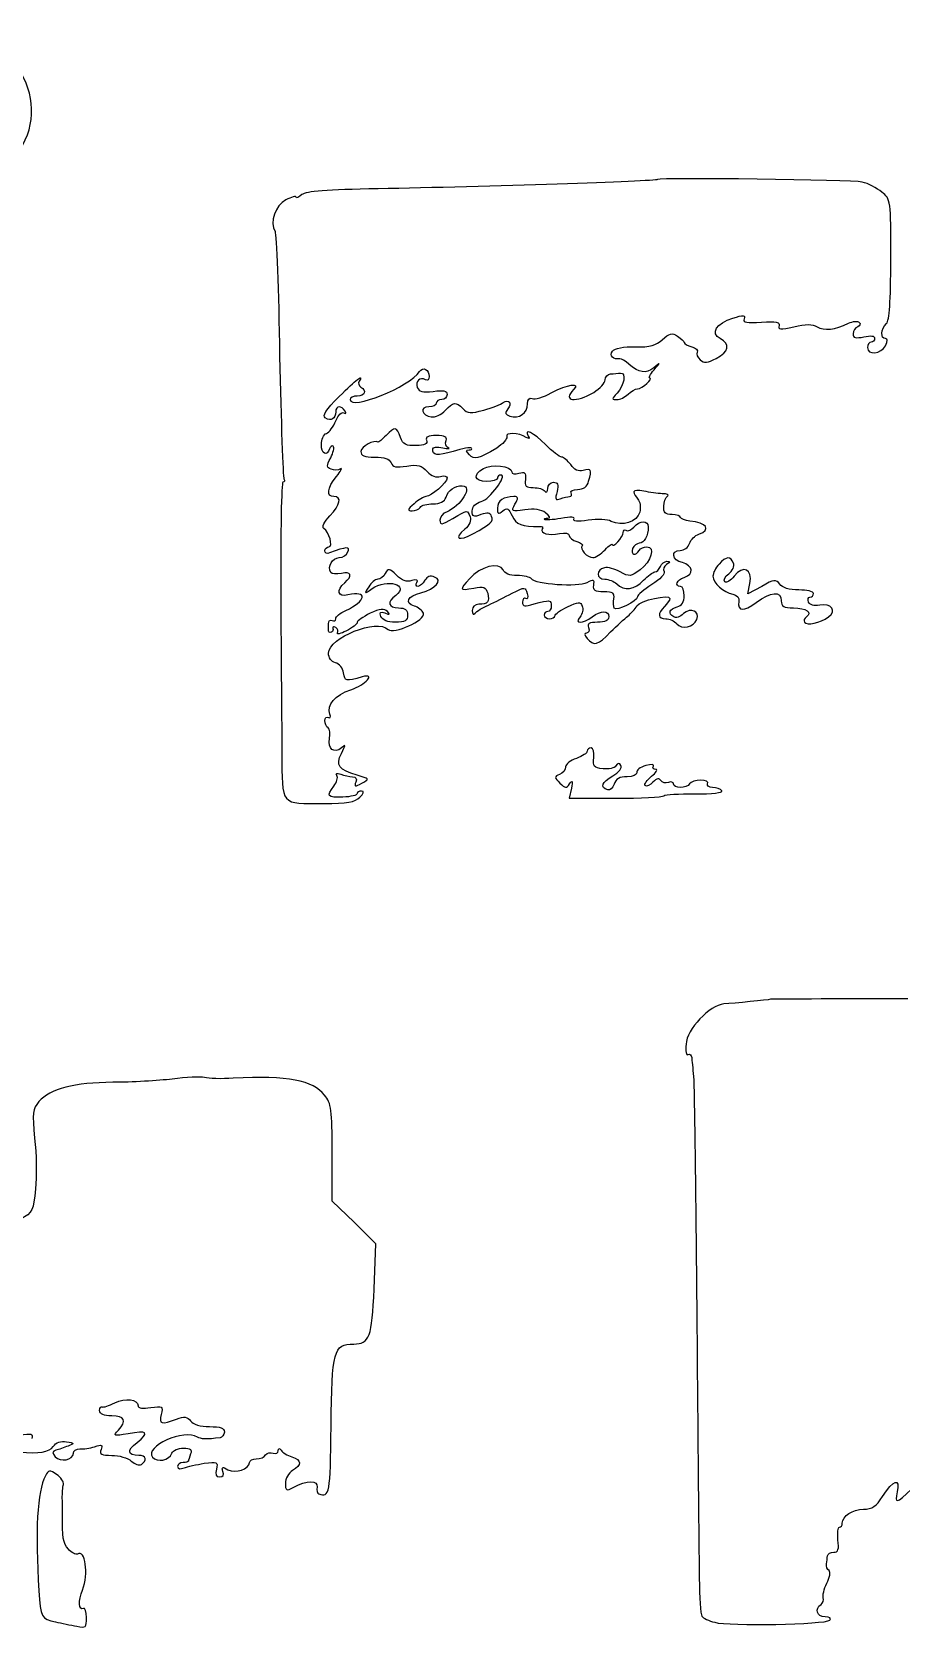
# Model space of a CAD drawing. Extents: x 0 to 69.4, y 0 to 30.3.
# Drawn here: x 7.69 to 11.89, y 7.27 to 14.99 of the extents above; entities that cross this region are included whole.
import ezdxf

# ---------------------------------------------------------------- set-up
doc = ezdxf.new("R2010")
doc.units = 0
doc.header["$MEASUREMENT"] = 0
doc.layers.get('0').update_dxf_attribs({"linetype": 'CONTINUOUS'})

msp = doc.modelspace()

# ---------------------------------------------------------------- linework, layer by layer
at = {"color": 0, "linetype": 'CONTINUOUS'}
for p, q in [((10.7111, 14.2744), (10.7111, 14.2744)), ((9.39871, 13.0367), (9.39871, 13.0367)), ((10.5965, 12.7642), (10.5965, 12.7642)), ((11.0079, 12.4153), (11.0079, 12.4153)), ((11.1468, 12.2712), (11.1572, 12.3215)), ((11.2145, 12.3076), (11.1468, 12.2712)), ((10.3708, 11.5108), (10.3708, 11.5108)), ((10.2945, 11.332), (10.2841, 11.2834)), ((10.2841, 11.2834), (10.5062, 11.2834)), ((8.36589, 9.92594), (8.36589, 9.92594)), ((9.13835, 9.33572), (9.13835, 9.5701)), ((9.24425, 9.23329), (9.13835, 9.33572)), ((9.35015, 9.12918), (9.24425, 9.23329)), ((9.34147, 8.91217), (9.35015, 9.12918)), ((7.7531, 8.00776), (7.7531, 8.00776))]:
    msp.add_line(p, q, dxfattribs=at)
for points in [[(7.5274, 14.3143), (7.80344, 14.5122), (7.70449, 14.8976), (7.35732, 14.9879)], [(11.6988, 14.2622), (11.652, 14.2726), (10.7215, 14.2849), (10.7111, 14.2744)], [(8.99251, 14.2015), (8.97689, 14.1893), (8.96474, 14.1824), (8.96474, 14.1893)], [(9.36051, 14.2293), (9.11057, 14.2258), (9.01335, 14.2171), (8.99251, 14.2015)], [(10.7111, 14.2744), (10.7024, 14.2657), (9.87435, 14.2397), (9.36051, 14.2293)], [(11.7943, 14.2136), (11.77, 14.2328), (11.7283, 14.2553), (11.6988, 14.2622)], [(11.8377, 13.889), (11.8377, 14.1772), (11.8377, 14.1789), (11.7943, 14.2136)], [(8.91439, 14.1754), (8.8641, 14.1476), (8.83632, 14.0696), (8.86236, 14.0226)], [(8.96474, 14.1893), (8.96474, 14.1963), (8.94217, 14.1893), (8.91439, 14.1754)], [(8.86236, 14.0226), (8.86931, 14.0106), (8.87967, 13.7398), (8.88488, 13.4204)], [(11.8168, 13.5783), (11.8307, 13.5939), (11.8377, 13.6825), (11.8377, 13.889)], [(11.0131, 13.5054), (10.9645, 13.5314), (10.994, 13.58), (11.0739, 13.6043)], [(11.0739, 13.6043), (11.126, 13.62), (11.1364, 13.62), (11.1294, 13.6009)], [(11.1294, 13.6009), (11.1225, 13.5835), (11.1416, 13.58), (11.2128, 13.5852)], [(11.2128, 13.5852), (11.2839, 13.5887), (11.3047, 13.5852), (11.2978, 13.5679)], [(11.6329, 13.58), (11.6554, 13.5887), (11.678, 13.5922), (11.6849, 13.5835)], [(11.6849, 13.5835), (11.6936, 13.5766), (11.6884, 13.5661), (11.678, 13.5627)], [(10.7337, 13.5002), (10.7667, 13.5314), (10.7805, 13.5349), (10.8065, 13.5175)], [(10.8065, 13.5175), (10.8256, 13.5054), (10.8395, 13.4915), (10.8395, 13.4863)], [(10.994, 13.4099), (11.0565, 13.4412), (11.0635, 13.4794), (11.0131, 13.5054)], [(11.2978, 13.5679), (11.2908, 13.5488), (11.3047, 13.5488), (11.369, 13.5627)], [(11.369, 13.5627), (11.428, 13.5766), (11.4592, 13.5766), (11.4818, 13.5627)], [(11.4818, 13.5627), (11.5148, 13.5418), (11.5686, 13.547), (11.6329, 13.58)], [(11.678, 13.5627), (11.6658, 13.5575), (11.6554, 13.5436), (11.6554, 13.5279)], [(11.6554, 13.5279), (11.6554, 13.5088), (11.6676, 13.5054), (11.7075, 13.5141)], [(11.7075, 13.5141), (11.7405, 13.521), (11.7596, 13.5193), (11.7596, 13.5071)], [(11.7596, 13.5071), (11.7596, 13.4967), (11.7526, 13.4881), (11.7422, 13.4881)], [(11.8116, 13.5054), (11.7873, 13.5054), (11.7891, 13.5505), (11.8168, 13.5783)], [(11.8116, 13.4707), (11.8238, 13.495), (11.8238, 13.5054), (11.8116, 13.5054)], [(10.5288, 13.4082), (10.4976, 13.4013), (10.475, 13.4238), (10.4923, 13.4447)], [(10.4923, 13.4447), (10.5045, 13.4586), (10.5462, 13.4672), (10.6035, 13.4655)], [(10.6035, 13.4655), (10.6746, 13.4638), (10.7042, 13.4724), (10.7337, 13.5002)], [(10.8395, 13.4863), (10.8395, 13.4794), (10.8551, 13.4707), (10.876, 13.4655)], [(10.876, 13.4655), (10.8968, 13.4603), (10.9072, 13.4481), (10.902, 13.4395)], [(10.902, 13.4395), (10.8968, 13.4308), (10.9038, 13.4134), (10.9159, 13.403)], [(11.7422, 13.4881), (11.7335, 13.4881), (11.7248, 13.4759), (11.7248, 13.462)], [(11.7248, 13.462), (11.7248, 13.4238), (11.7908, 13.4308), (11.8116, 13.4707)], [(8.88488, 13.4204), (8.89182, 13.1027), (8.9005, 12.8353), (8.90571, 12.8267)], [(9.56017, 13.3457), (9.57753, 13.3717), (9.60704, 13.3561), (9.60704, 13.3214)], [(10.5722, 13.3822), (10.5548, 13.3978), (10.5357, 13.4082), (10.5288, 13.4082)], [(10.692, 13.3648), (10.6538, 13.3336), (10.6226, 13.3388), (10.5722, 13.3822)], [(10.6729, 13.3145), (10.666, 13.3145), (10.6746, 13.3318), (10.6937, 13.3544)], [(10.6937, 13.3544), (10.7267, 13.3926), (10.7267, 13.3926), (10.692, 13.3648)], [(10.9159, 13.403), (10.935, 13.3856), (10.9524, 13.3874), (10.994, 13.4099)], [(9.17307, 13.2259), (9.25467, 13.3075), (9.29286, 13.337), (9.26856, 13.2988)], [(9.22515, 13.2103), (9.22515, 13.1565), (9.51503, 13.2728), (9.56017, 13.3457)], [(9.26856, 13.2988), (9.26335, 13.2902), (9.26682, 13.278), (9.27724, 13.2711)], [(9.58968, 13.3058), (9.56364, 13.3231), (9.5376, 13.2988), (9.54975, 13.2693)], [(9.60704, 13.3214), (9.60704, 13.3075), (9.6001, 13.3006), (9.58968, 13.3058)], [(10.1973, 13.2433), (10.2771, 13.2849), (10.3396, 13.2936), (10.3048, 13.2589)], [(10.4021, 13.245), (10.4316, 13.2641), (10.4576, 13.2919), (10.4576, 13.3058)], [(10.4576, 13.3058), (10.4576, 13.3197), (10.4698, 13.3336), (10.4837, 13.3353)], [(10.4837, 13.3353), (10.4976, 13.3353), (10.5201, 13.337), (10.5323, 13.3388)], [(10.5323, 13.3388), (10.5601, 13.3405), (10.5496, 13.2797), (10.5149, 13.2415)], [(10.6139, 13.2624), (10.6243, 13.2624), (10.6451, 13.2745), (10.659, 13.2884)], [(10.659, 13.2884), (10.6746, 13.3023), (10.6798, 13.3145), (10.6729, 13.3145)], [(9.10536, 13.1217), (9.08974, 13.1322), (9.1071, 13.1599), (9.17307, 13.2259)], [(9.25988, 13.2277), (9.24078, 13.2277), (9.22515, 13.2207), (9.22515, 13.2103)], [(9.27724, 13.2711), (9.30675, 13.2537), (9.29633, 13.2277), (9.25988, 13.2277)], [(9.54975, 13.2693), (9.55843, 13.2485), (9.57579, 13.2433), (9.62614, 13.2502)], [(9.62614, 13.2502), (9.67649, 13.2572), (9.69385, 13.2537), (9.69385, 13.2346)], [(9.66781, 13.2103), (9.65392, 13.2103), (9.64176, 13.2033), (9.64176, 13.1929)], [(9.69385, 13.2346), (9.69385, 13.2207), (9.68169, 13.2103), (9.66781, 13.2103)], [(9.68517, 13.1582), (9.72336, 13.1999), (9.73551, 13.2016), (9.77024, 13.1669)], [(9.87088, 13.1599), (9.91254, 13.1721), (9.95421, 13.1877), (9.96463, 13.1964)], [(9.96463, 13.1964), (9.9924, 13.2155), (10.0098, 13.1912), (9.98719, 13.1652)], [(10.0827, 13.1895), (10.0827, 13.212), (10.0896, 13.2207), (10.1053, 13.2155)], [(10.1053, 13.2155), (10.1174, 13.2103), (10.1591, 13.2224), (10.1973, 13.2433)], [(10.3048, 13.2589), (10.2493, 13.2033), (10.3153, 13.1929), (10.4021, 13.245)], [(10.5149, 13.2415), (10.4889, 13.2138), (10.4889, 13.2103), (10.5149, 13.2103)], [(10.5149, 13.2103), (10.5288, 13.2103), (10.5531, 13.2224), (10.5687, 13.2363)], [(10.5687, 13.2363), (10.5826, 13.2502), (10.6035, 13.2624), (10.6139, 13.2624)], [(9.15571, 13.1513), (9.15571, 13.1183), (9.13314, 13.1044), (9.10536, 13.1217)], [(9.20085, 13.1547), (9.18349, 13.1842), (9.15571, 13.1808), (9.15571, 13.1513)], [(9.15571, 13.1079), (9.16786, 13.1356), (9.18522, 13.153), (9.19564, 13.1461)], [(9.19564, 13.1461), (9.20606, 13.1408), (9.20779, 13.1443), (9.20085, 13.1547)], [(9.60531, 13.1756), (9.56017, 13.1756), (9.57058, 13.1339), (9.61746, 13.127)], [(9.64176, 13.1929), (9.64176, 13.1842), (9.62614, 13.1756), (9.60531, 13.1756)], [(9.61746, 13.127), (9.63656, 13.1235), (9.66607, 13.1374), (9.68517, 13.1582)], [(9.77024, 13.1669), (9.79281, 13.1426), (9.80843, 13.1426), (9.87088, 13.1599)], [(9.98719, 13.1652), (9.97157, 13.1461), (9.97504, 13.1391), (9.99761, 13.1304)], [(9.99761, 13.1304), (10.0393, 13.1148), (10.0844, 13.1461), (10.0827, 13.1895)], [(9.08626, 12.9933), (9.08626, 13.0176), (9.09668, 13.0419), (9.11057, 13.0471)], [(9.11057, 13.0471), (9.12446, 13.0523), (9.14529, 13.0801), (9.15571, 13.1079)], [(9.46815, 13.028), (9.44906, 13.0801), (9.44385, 13.0818), (9.39871, 13.0367)], [(10.0757, 13.028), (10.0393, 13.0506), (9.97331, 13.0523), (9.98199, 13.0315)], [(10.1695, 12.9933), (10.1139, 13.0506), (10.0601, 13.0766), (10.0862, 13.0332)], [(9.12619, 12.9725), (9.11231, 12.9343), (9.08626, 12.9482), (9.08626, 12.9933)], [(9.14356, 12.9847), (9.13835, 12.9899), (9.12967, 12.9829), (9.12619, 12.9725)], [(9.1314, 12.9291), (9.14356, 12.9534), (9.1505, 12.9794), (9.14356, 12.9847)], [(9.36051, 13.0055), (9.34147, 13.0176), (9.27724, 12.9829), (9.27724, 12.9603)], [(9.39871, 13.0367), (9.37961, 13.0176), (9.36225, 13.0038), (9.36051, 13.0055)], [(9.54454, 12.9881), (9.49593, 12.9864), (9.48204, 12.9933), (9.46815, 13.028)], [(9.59489, 13.0142), (9.60183, 12.9968), (9.58621, 12.9899), (9.54454, 12.9881)], [(9.64176, 13.0367), (9.60183, 13.0367), (9.58794, 13.0297), (9.59489, 13.0142)], [(9.6244, 12.9725), (9.6244, 12.9812), (9.64524, 12.9847), (9.67301, 12.9777)], [(9.72336, 12.9603), (9.64524, 12.9378), (9.6244, 12.9395), (9.6244, 12.9725)], [(9.68864, 13.0124), (9.69558, 13.0297), (9.68343, 13.0367), (9.64176, 13.0367)], [(9.67301, 12.9777), (9.69906, 12.9725), (9.71121, 12.9725), (9.69906, 12.9777)], [(9.69906, 12.9777), (9.6869, 12.9829), (9.68343, 12.9985), (9.68864, 13.0124)], [(9.8119, 12.976), (9.80843, 12.9812), (9.7685, 12.9742), (9.72336, 12.9603)], [(9.80149, 12.943), (9.78412, 12.9621), (9.78412, 12.9673), (9.79975, 12.9673)], [(9.79975, 12.9673), (9.8119, 12.9673), (9.81711, 12.9708), (9.8119, 12.976)], [(9.93338, 12.976), (9.8431, 12.9222), (9.82579, 12.9187), (9.80149, 12.943)], [(9.98199, 13.0315), (9.98546, 13.0193), (9.96289, 12.9951), (9.93338, 12.976)], [(10.0862, 13.0332), (10.0948, 13.0211), (10.0914, 13.0193), (10.0757, 13.028)], [(10.2476, 12.9326), (10.2372, 12.9326), (10.2025, 12.9603), (10.1695, 12.9933)], [(9.13314, 12.8735), (9.11057, 12.8822), (9.11057, 12.8892), (9.1314, 12.9291)], [(9.27724, 12.9603), (9.27724, 12.9395), (9.2946, 12.9326), (9.34494, 12.9326)], [(9.34494, 12.9326), (9.39003, 12.9326), (9.41607, 12.9239), (9.42301, 12.9048)], [(9.42301, 12.9048), (9.43169, 12.884), (9.44732, 12.8805), (9.4994, 12.8892)], [(9.4994, 12.8892), (9.55322, 12.8978), (9.57058, 12.8926), (9.59836, 12.8631)], [(9.86914, 12.877), (9.90733, 12.9013), (10.0063, 12.8892), (10.0063, 12.8614)], [(10.291, 12.8961), (10.2771, 12.9152), (10.2563, 12.9326), (10.2476, 12.9326)], [(10.3517, 12.8683), (10.3274, 12.8614), (10.3083, 12.8701), (10.291, 12.8961)], [(8.9005, 12.811), (8.89356, 12.811), (8.88835, 12.5663), (8.89008, 12.2677)], [(8.90571, 12.8267), (8.91092, 12.818), (8.90918, 12.811), (8.9005, 12.811)], [(9.14703, 12.7416), (9.10883, 12.7416), (9.11404, 12.7815), (9.15918, 12.8388)], [(9.17828, 12.8753), (9.16786, 12.8683), (9.14703, 12.8683), (9.13314, 12.8735)], [(9.15918, 12.8388), (9.18175, 12.8649), (9.18869, 12.8822), (9.17828, 12.8753)], [(9.69385, 12.8319), (9.69385, 12.8093), (9.61746, 12.7416), (9.59142, 12.7416)], [(9.59836, 12.8631), (9.61746, 12.8406), (9.64176, 12.8319), (9.6626, 12.8388)], [(9.6626, 12.8388), (9.67996, 12.844), (9.69385, 12.8406), (9.69385, 12.8319)], [(9.88476, 12.8145), (9.82406, 12.8163), (9.81711, 12.8458), (9.86914, 12.877)], [(9.85872, 12.7173), (9.89865, 12.7277), (9.98719, 12.8458), (9.95421, 12.8458)], [(9.93685, 12.8301), (9.93685, 12.8215), (9.91428, 12.8145), (9.88476, 12.8145)], [(9.95421, 12.8458), (9.94379, 12.8458), (9.93685, 12.8388), (9.93685, 12.8301)], [(10.0063, 12.8614), (10.0063, 12.851), (10.0219, 12.8492), (10.041, 12.8544)], [(10.041, 12.8544), (10.0688, 12.8631), (10.0757, 12.8579), (10.0723, 12.8249)], [(10.0723, 12.8249), (10.0671, 12.7919), (10.0757, 12.785), (10.1105, 12.785)], [(10.1799, 12.7815), (10.1799, 12.7972), (10.1921, 12.811), (10.2077, 12.811)], [(10.2077, 12.811), (10.2285, 12.811), (10.2337, 12.8006), (10.225, 12.7659)], [(10.3239, 12.7763), (10.3535, 12.7763), (10.3708, 12.7885), (10.3778, 12.8163)], [(10.3778, 12.8163), (10.3934, 12.8735), (10.3917, 12.8788), (10.3517, 12.8683)], [(9.12793, 12.6478), (9.17828, 12.7034), (9.18696, 12.7416), (9.14703, 12.7416)], [(9.59142, 12.7416), (9.581, 12.7416), (9.55496, 12.726), (9.53412, 12.7069)], [(9.62614, 12.7069), (9.65912, 12.7069), (9.68169, 12.7173), (9.68864, 12.7381)], [(9.68864, 12.7381), (9.70253, 12.7746), (9.72857, 12.7937), (9.76676, 12.7937)], [(9.76676, 12.7937), (9.82232, 12.7937), (9.75982, 12.6947), (9.69037, 12.6669)], [(10.0167, 12.7416), (9.9681, 12.7416), (9.93685, 12.7208), (9.93685, 12.686)], [(10.0219, 12.7051), (10.0393, 12.7347), (10.0375, 12.7416), (10.0167, 12.7416)], [(10.1105, 12.785), (10.1348, 12.785), (10.1591, 12.7781), (10.166, 12.7676)], [(10.166, 12.7676), (10.173, 12.7572), (10.1799, 12.7642), (10.1799, 12.7815)], [(10.225, 12.7659), (10.2146, 12.7277), (10.2181, 12.7225), (10.2407, 12.7312)], [(10.2407, 12.7312), (10.2563, 12.7364), (10.2771, 12.7416), (10.2858, 12.7416)], [(10.2858, 12.7416), (10.2962, 12.7416), (10.298, 12.7503), (10.2928, 12.759)], [(10.2928, 12.759), (10.2875, 12.7694), (10.3014, 12.7763), (10.3239, 12.7763)], [(10.6451, 12.7676), (10.6173, 12.7746), (10.5965, 12.7728), (10.5965, 12.7642)], [(10.5965, 12.7642), (10.5965, 12.7555), (10.6052, 12.7399), (10.6156, 12.7294)], [(10.7337, 12.7555), (10.7111, 12.7555), (10.6712, 12.7624), (10.6451, 12.7676)], [(10.7597, 12.7451), (10.7684, 12.7503), (10.7562, 12.7555), (10.7337, 12.7555)], [(10.7406, 12.6947), (10.7406, 12.7156), (10.7493, 12.7381), (10.7597, 12.7451)], [(9.53412, 12.7069), (9.50287, 12.6791), (9.50114, 12.6722), (9.52544, 12.6722)], [(9.52544, 12.6722), (9.53933, 12.6722), (9.55843, 12.6808), (9.56364, 12.6895)], [(9.56364, 12.6895), (9.56885, 12.6999), (9.59836, 12.7069), (9.62614, 12.7069)], [(9.69037, 12.6669), (9.67301, 12.6617), (9.65912, 12.6426), (9.65912, 12.627)], [(9.72162, 12.6357), (9.79454, 12.6791), (9.79107, 12.6791), (9.80496, 12.6444)], [(9.81537, 12.6722), (9.81537, 12.693), (9.83094, 12.7103), (9.85872, 12.7173)], [(9.85699, 12.6548), (9.82232, 12.6409), (9.81537, 12.6444), (9.81537, 12.6722)], [(9.90907, 12.6461), (9.90213, 12.6635), (9.88824, 12.6652), (9.85699, 12.6548)], [(9.93685, 12.686), (9.93685, 12.6565), (9.94206, 12.6548), (9.96289, 12.6722)], [(9.96289, 12.6722), (9.98372, 12.6895), (9.9924, 12.6843), (10.008, 12.6478)], [(10.0688, 12.6774), (10.0046, 12.6669), (10.0028, 12.6687), (10.0219, 12.7051)], [(10.1695, 12.6635), (10.1469, 12.6791), (10.1157, 12.6843), (10.0688, 12.6774)], [(10.1799, 12.6374), (10.1955, 12.6374), (10.1921, 12.6461), (10.1695, 12.6635)], [(10.6243, 12.6669), (10.6121, 12.6183), (10.5392, 12.5958), (10.4871, 12.6218)], [(10.6156, 12.7294), (10.626, 12.719), (10.6312, 12.6895), (10.6243, 12.6669)], [(10.7805, 12.6548), (10.7476, 12.6548), (10.7389, 12.6635), (10.7406, 12.6947)], [(10.8222, 12.6409), (10.8222, 12.6478), (10.8031, 12.6548), (10.7805, 12.6548)], [(9.09842, 12.5871), (9.088, 12.594), (9.10015, 12.6201), (9.12793, 12.6478)], [(9.12272, 12.4986), (9.14356, 12.4986), (9.12446, 12.5715), (9.09842, 12.5871)], [(9.65912, 12.627), (9.65912, 12.6027), (9.66781, 12.6044), (9.72162, 12.6357)], [(9.77892, 12.5836), (9.7251, 12.5368), (9.7494, 12.5246), (9.81885, 12.561)], [(9.80496, 12.6444), (9.8119, 12.627), (9.80149, 12.6027), (9.77892, 12.5836)], [(9.81885, 12.561), (9.90733, 12.6114), (9.91775, 12.6201), (9.90907, 12.6461)], [(10.008, 12.6478), (10.0271, 12.6062), (10.0566, 12.5958), (10.14, 12.5975)], [(10.14, 12.5975), (10.1521, 12.5992), (10.1591, 12.5923), (10.1539, 12.5853)], [(10.1539, 12.5853), (10.1417, 12.5645), (10.1851, 12.5524), (10.2372, 12.5628)], [(10.1643, 12.6305), (10.1608, 12.634), (10.1678, 12.6374), (10.1799, 12.6374)], [(10.2441, 12.6357), (10.2042, 12.6288), (10.1678, 12.627), (10.1643, 12.6305)], [(10.3066, 12.6322), (10.3135, 12.6444), (10.2928, 12.6444), (10.2441, 12.6357)], [(10.376, 12.627), (10.3239, 12.6201), (10.2996, 12.6218), (10.3066, 12.6322)], [(10.4871, 12.6218), (10.4698, 12.6322), (10.4212, 12.634), (10.376, 12.627)], [(10.5444, 12.568), (10.5444, 12.5784), (10.5514, 12.5836), (10.5601, 12.5784)], [(10.5601, 12.5784), (10.5687, 12.5732), (10.5844, 12.5801), (10.5965, 12.594)], [(10.5965, 12.594), (10.6243, 12.627), (10.666, 12.627), (10.666, 12.5958)], [(10.666, 12.5958), (10.666, 12.5524), (10.6451, 12.5159), (10.6226, 12.5159)], [(10.8673, 12.6235), (10.843, 12.6253), (10.8222, 12.634), (10.8222, 12.6409)], [(10.9107, 12.5593), (10.9715, 12.5801), (10.9472, 12.6166), (10.8673, 12.6235)], [(9.21474, 12.4743), (9.22515, 12.5003), (9.20779, 12.5003), (9.12619, 12.4691)], [(10.2372, 12.5628), (10.2632, 12.568), (10.2841, 12.5645), (10.2841, 12.5541)], [(10.2841, 12.5541), (10.2841, 12.5437), (10.2996, 12.5298), (10.3205, 12.5246)], [(10.3205, 12.5246), (10.3396, 12.5177), (10.3517, 12.509), (10.3465, 12.5038)], [(10.3465, 12.5038), (10.3326, 12.4882), (10.3708, 12.4465), (10.3986, 12.4465)], [(10.4576, 12.4847), (10.4767, 12.5055), (10.4923, 12.5159), (10.4923, 12.509)], [(10.4923, 12.509), (10.4923, 12.5021), (10.5045, 12.5073), (10.5184, 12.5229)], [(10.5184, 12.5229), (10.5323, 12.5368), (10.5444, 12.5576), (10.5444, 12.568)], [(10.6226, 12.5159), (10.6104, 12.5159), (10.5965, 12.5038), (10.5896, 12.4899)], [(10.8204, 12.4812), (10.8395, 12.4812), (10.8586, 12.4968), (10.8656, 12.5142)], [(10.8656, 12.5142), (10.8708, 12.5333), (10.8916, 12.5541), (10.9107, 12.5593)], [(9.10363, 12.4795), (9.10363, 12.4899), (9.11231, 12.4986), (9.12272, 12.4986)], [(9.12619, 12.4691), (9.11404, 12.4639), (9.10363, 12.4691), (9.10363, 12.4795)], [(9.1314, 12.3753), (9.11404, 12.4031), (9.14008, 12.4465), (9.17307, 12.4465)], [(9.17307, 12.4465), (9.19043, 12.4465), (9.20953, 12.4587), (9.21474, 12.4743)], [(9.96463, 12.3875), (9.949, 12.4274), (9.85178, 12.4031), (9.80322, 12.3458)], [(10.3986, 12.4465), (10.4107, 12.4465), (10.4368, 12.4639), (10.4576, 12.4847)], [(10.5896, 12.4899), (10.5792, 12.4604), (10.6052, 12.4534), (10.6226, 12.4812)], [(10.6226, 12.4812), (10.6278, 12.4916), (10.6451, 12.4986), (10.659, 12.4986)], [(10.659, 12.4986), (10.7024, 12.4986), (10.6798, 12.4274), (10.626, 12.3875)], [(10.725, 12.4031), (10.7302, 12.417), (10.7441, 12.4291), (10.7562, 12.4291)], [(10.7562, 12.4291), (10.7735, 12.4291), (10.7735, 12.4257), (10.7545, 12.4135)], [(10.8308, 12.4222), (10.7805, 12.4343), (10.7719, 12.4812), (10.8204, 12.4812)], [(11.0774, 12.4205), (11.0635, 12.4552), (11.0426, 12.4534), (11.0079, 12.4153)], [(9.18349, 12.3701), (9.15918, 12.3649), (9.13661, 12.3666), (9.1314, 12.3753)], [(9.19911, 12.325), (9.23904, 12.358), (9.23036, 12.3823), (9.18349, 12.3701)], [(9.33106, 12.2972), (9.40392, 12.3475), (9.51503, 12.3146), (9.44558, 12.2642)], [(9.39524, 12.3701), (9.38656, 12.3545), (9.37093, 12.3423), (9.35878, 12.3423)], [(9.44906, 12.3614), (9.41607, 12.3944), (9.40912, 12.3962), (9.39524, 12.3701)], [(9.52371, 12.3354), (9.4994, 12.3267), (9.4751, 12.3354), (9.44906, 12.3614)], [(9.56711, 12.2764), (9.63829, 12.2955), (9.67475, 12.3371), (9.63308, 12.3528)], [(9.63308, 12.3528), (9.61399, 12.3614), (9.59662, 12.3545), (9.58621, 12.3371)], [(10.0323, 12.3597), (9.99588, 12.3597), (9.97157, 12.3701), (9.96463, 12.3875)], [(10.1018, 12.3441), (10.0948, 12.3528), (10.0653, 12.3597), (10.0323, 12.3597)], [(10.4542, 12.3979), (10.4125, 12.3892), (10.4142, 12.3423), (10.4559, 12.3423)], [(10.5305, 12.3771), (10.5045, 12.3927), (10.4698, 12.4014), (10.4542, 12.3979)], [(10.626, 12.3875), (10.5809, 12.3545), (10.5739, 12.3528), (10.5305, 12.3771)], [(10.6434, 12.3371), (10.6642, 12.358), (10.6885, 12.3771), (10.6972, 12.3771)], [(10.7423, 12.3788), (10.7493, 12.3684), (10.7232, 12.3423), (10.6833, 12.3163)], [(10.6972, 12.3771), (10.7076, 12.3771), (10.718, 12.3892), (10.725, 12.4031)], [(10.7545, 12.4135), (10.7423, 12.4048), (10.7354, 12.3892), (10.7423, 12.3788)], [(10.8222, 12.3076), (10.7909, 12.3076), (10.8031, 12.3389), (10.8395, 12.351)], [(10.8395, 12.351), (10.8881, 12.3666), (10.8829, 12.4083), (10.8308, 12.4222)], [(11.0079, 12.4153), (10.9906, 12.3979), (10.9784, 12.3718), (10.9784, 12.3562)], [(10.9784, 12.3562), (10.9784, 12.3232), (11.0288, 12.2781), (11.0739, 12.2694)], [(11.0357, 12.3302), (11.0288, 12.3389), (11.0357, 12.3562), (11.0548, 12.3684)], [(11.0808, 12.3562), (11.0635, 12.3354), (11.0444, 12.3232), (11.0357, 12.3302)], [(11.0548, 12.3684), (11.0739, 12.3823), (11.0826, 12.4048), (11.0774, 12.4205)], [(11.1572, 12.3215), (11.1711, 12.3909), (11.1225, 12.4135), (11.0808, 12.3562)], [(9.21474, 12.2659), (9.16613, 12.2538), (9.15571, 12.2903), (9.19911, 12.325)], [(9.20432, 12.1913), (9.30328, 12.2347), (9.31196, 12.2903), (9.21474, 12.2659)], [(9.31543, 12.3059), (9.29286, 12.2694), (9.29286, 12.2694), (9.33106, 12.2972)], [(9.35878, 12.3423), (9.34668, 12.3423), (9.32758, 12.325), (9.31543, 12.3059)], [(9.53586, 12.2121), (9.48725, 12.2278), (9.50287, 12.2607), (9.56711, 12.2764)], [(9.54801, 12.3267), (9.55496, 12.3389), (9.54801, 12.3423), (9.52371, 12.3354)], [(9.55322, 12.3076), (9.54281, 12.3076), (9.54107, 12.3163), (9.54801, 12.3267)], [(9.58621, 12.3371), (9.57753, 12.3198), (9.5619, 12.3076), (9.55322, 12.3076)], [(9.80322, 12.3458), (9.75114, 12.2885), (9.75287, 12.2868), (9.82232, 12.2989)], [(9.82232, 12.2989), (9.87088, 12.3093), (9.88129, 12.3041), (9.88997, 12.2746)], [(9.88997, 12.2746), (9.90039, 12.233), (9.88997, 12.2208), (9.84657, 12.2208)], [(9.89344, 12.2173), (9.92296, 12.2312), (9.97331, 12.2555), (10.008, 12.2746)], [(10.008, 12.2746), (10.0705, 12.3059), (10.0723, 12.3059), (10.0809, 12.2729)], [(10.0809, 12.2729), (10.0862, 12.2538), (10.0827, 12.2416), (10.074, 12.2486)], [(10.3691, 12.325), (10.3274, 12.3024), (10.1174, 12.3163), (10.1018, 12.3441)], [(10.4021, 12.3128), (10.4073, 12.3406), (10.4021, 12.3423), (10.3691, 12.325)], [(10.4507, 12.2816), (10.409, 12.2816), (10.3986, 12.2885), (10.4021, 12.3128)], [(10.4993, 12.2486), (10.5045, 12.2746), (10.4958, 12.2816), (10.4507, 12.2816)], [(10.4559, 12.3423), (10.475, 12.3423), (10.501, 12.3319), (10.5132, 12.3198)], [(10.5132, 12.3198), (10.5479, 12.2833), (10.6017, 12.2903), (10.6434, 12.3371)], [(10.6104, 12.2139), (10.6243, 12.2399), (10.7701, 12.2712), (10.7701, 12.2486)], [(10.6833, 12.3163), (10.6451, 12.292), (10.6139, 12.2659), (10.6139, 12.2573)], [(10.8395, 12.2625), (10.8395, 12.2868), (10.8326, 12.3076), (10.8222, 12.3076)], [(11.0739, 12.2694), (11.0947, 12.2659), (11.1069, 12.2521), (11.1034, 12.2347)], [(11.1867, 12.2295), (11.2596, 12.2833), (11.3082, 12.2868), (11.3082, 12.2382)], [(11.3013, 12.318), (11.2822, 12.3423), (11.2735, 12.3423), (11.2145, 12.3076)], [(11.3933, 12.2903), (11.3464, 12.2903), (11.3134, 12.3007), (11.3013, 12.318)], [(11.4645, 12.2729), (11.4645, 12.2833), (11.4315, 12.2903), (11.3933, 12.2903)], [(11.4471, 12.2555), (11.4575, 12.2555), (11.4645, 12.2642), (11.4645, 12.2729)], [(8.89008, 12.2677), (8.89182, 11.9709), (8.89529, 11.6254), (8.89529, 11.5039)], [(9.40565, 12.1861), (9.39003, 12.2017), (9.36919, 12.2), (9.32238, 12.1774)], [(9.44558, 12.2642), (9.40218, 12.233), (9.40912, 12.2034), (9.45947, 12.2034)], [(9.45947, 12.2034), (9.49072, 12.2034), (9.50287, 12.1948), (9.50287, 12.1687)], [(9.57926, 12.1774), (9.57406, 12.1913), (9.55322, 12.2069), (9.53586, 12.2121)], [(9.84657, 12.2208), (9.82747, 12.2208), (9.81537, 12.2087), (9.81537, 12.1913)], [(9.82921, 12.1774), (9.83615, 12.1878), (9.86567, 12.2052), (9.89344, 12.2173)], [(10.074, 12.2486), (10.0653, 12.2538), (10.0584, 12.2451), (10.0584, 12.2312)], [(10.0584, 12.2312), (10.0584, 12.2104), (10.0688, 12.2087), (10.1139, 12.2225)], [(10.1139, 12.2225), (10.1903, 12.2434), (10.1973, 12.2434), (10.1973, 12.2121)], [(10.1973, 12.2121), (10.1973, 12.1982), (10.1903, 12.1861), (10.1799, 12.1861)], [(10.2146, 12.1653), (10.2146, 12.1739), (10.2424, 12.193), (10.2754, 12.2087)], [(10.2754, 12.2087), (10.3292, 12.2347), (10.3378, 12.2347), (10.3465, 12.2121)], [(10.3465, 12.2121), (10.3535, 12.1982), (10.3482, 12.1739), (10.3361, 12.16)], [(10.3951, 12.16), (10.4385, 12.193), (10.475, 12.193), (10.475, 12.16)], [(10.501, 12.2017), (10.4976, 12.2104), (10.4958, 12.2312), (10.4993, 12.2486)], [(10.6139, 12.2573), (10.6139, 12.2347), (10.5114, 12.1861), (10.501, 12.2017)], [(10.567, 12.1635), (10.5826, 12.1757), (10.6017, 12.1982), (10.6104, 12.2139)], [(10.7441, 12.2104), (10.7094, 12.1739), (10.7111, 12.1514), (10.751, 12.1514)], [(10.7701, 12.2486), (10.7701, 12.2416), (10.758, 12.2243), (10.7441, 12.2104)], [(10.7892, 12.16), (10.7597, 12.1774), (10.7667, 12.1982), (10.8048, 12.2087)], [(10.8048, 12.2087), (10.8291, 12.2139), (10.8395, 12.233), (10.8395, 12.2625)], [(10.9003, 12.1479), (10.9159, 12.1878), (10.8708, 12.2069), (10.836, 12.1757)], [(11.1034, 12.2347), (11.0965, 12.1861), (11.126, 12.1843), (11.1867, 12.2295)], [(11.3082, 12.2382), (11.3082, 12.2104), (11.3204, 12.2034), (11.3672, 12.2034)], [(11.3672, 12.2034), (11.428, 12.2034), (11.4627, 12.1809), (11.4297, 12.16)], [(11.4402, 12.2312), (11.4349, 12.2451), (11.4384, 12.2555), (11.4471, 12.2555)], [(11.494, 12.2173), (11.4662, 12.2121), (11.4454, 12.2173), (11.4402, 12.2312)], [(11.5374, 12.16), (11.579, 12.1878), (11.5495, 12.2278), (11.494, 12.2173)], [(9.12099, 11.9847), (9.12272, 12.0611), (9.35531, 12.1531), (9.40912, 12.0993)], [(9.12099, 12.1271), (9.12099, 12.1409), (9.12967, 12.1479), (9.13835, 12.1427)], [(9.12099, 12.0906), (9.12099, 12.0958), (9.12099, 12.1114), (9.12099, 12.1271)], [(9.13835, 12.1427), (9.14876, 12.1375), (9.15571, 12.1409), (9.15571, 12.1514)], [(9.15571, 12.108), (9.14529, 12.1149), (9.14008, 12.1132), (9.14182, 12.1045)], [(9.15571, 12.1514), (9.15571, 12.1618), (9.17654, 12.1791), (9.20432, 12.1913)], [(9.25988, 12.134), (9.25988, 12.1253), (9.23557, 12.108), (9.20779, 12.0923)], [(9.32238, 12.1774), (9.28765, 12.16), (9.25988, 12.1409), (9.25988, 12.134)], [(9.3744, 12.1618), (9.36572, 12.1826), (9.37093, 12.1878), (9.3935, 12.1791)], [(9.44385, 12.134), (9.40565, 12.134), (9.38135, 12.1444), (9.3744, 12.1618)], [(9.3935, 12.1791), (9.41781, 12.1687), (9.41954, 12.1722), (9.40565, 12.1861)], [(9.40912, 12.0993), (9.43517, 12.0732), (9.59142, 12.1444), (9.57926, 12.1774)], [(9.50287, 12.1687), (9.50287, 12.1409), (9.49072, 12.134), (9.44385, 12.134)], [(9.81537, 12.1913), (9.81537, 12.1739), (9.82058, 12.167), (9.82921, 12.1774)], [(10.1799, 12.1861), (10.1712, 12.1861), (10.1625, 12.1791), (10.1625, 12.1687)], [(10.1625, 12.1687), (10.1625, 12.16), (10.1747, 12.1514), (10.1886, 12.1514)], [(10.1886, 12.1514), (10.2025, 12.1514), (10.2146, 12.1583), (10.2146, 12.1653)], [(10.3361, 12.16), (10.3066, 12.1253), (10.3482, 12.1253), (10.3951, 12.16)], [(10.4212, 12.134), (10.3795, 12.134), (10.3691, 12.1271), (10.3778, 12.108)], [(10.475, 12.16), (10.475, 12.1427), (10.4576, 12.134), (10.4212, 12.134)], [(10.4837, 12.0871), (10.5149, 12.1166), (10.5514, 12.1531), (10.567, 12.1635)], [(10.751, 12.1514), (10.7684, 12.1514), (10.7926, 12.1409), (10.8031, 12.1271)], [(10.836, 12.1757), (10.8204, 12.16), (10.7978, 12.1531), (10.7892, 12.16)], [(10.8031, 12.1271), (10.8274, 12.0975), (10.8847, 12.1097), (10.9003, 12.1479)], [(11.4297, 12.16), (11.4193, 12.1531), (11.4158, 12.1427), (11.4211, 12.134)], [(11.4211, 12.134), (11.4315, 12.1166), (11.4957, 12.1305), (11.5374, 12.16)], [(9.13488, 12.0854), (9.12619, 12.0837), (9.12099, 12.0854), (9.12099, 12.0906)], [(9.14182, 12.1045), (9.14529, 12.0975), (9.14182, 12.0889), (9.13488, 12.0854)], [(9.16439, 12.0819), (9.1696, 12.0906), (9.16613, 12.1028), (9.15571, 12.108)], [(9.20779, 12.0923), (9.17828, 12.0784), (9.15918, 12.0732), (9.16439, 12.0819)], [(10.3673, 12.0819), (10.3552, 12.0819), (10.3569, 12.0732), (10.3708, 12.0559)], [(10.3778, 12.108), (10.383, 12.0941), (10.3778, 12.0819), (10.3673, 12.0819)], [(10.3708, 12.0559), (10.4021, 12.0177), (10.4229, 12.0229), (10.4837, 12.0871)], [(9.15397, 11.9379), (9.13488, 11.9431), (9.12099, 11.9622), (9.12099, 11.9847)], [(9.1939, 11.8893), (9.19043, 11.9118), (9.17307, 11.9344), (9.15397, 11.9379)], [(9.28418, 11.8702), (9.20432, 11.8476), (9.19911, 11.8476), (9.1939, 11.8893)], [(9.22863, 11.8077), (9.29981, 11.832), (9.35189, 11.8893), (9.28418, 11.8702)], [(9.12793, 11.6896), (9.11057, 11.733), (9.15224, 11.7834), (9.22863, 11.8077)], [(9.10363, 11.6584), (9.10363, 11.6722), (9.11057, 11.6792), (9.12099, 11.674)], [(9.11925, 11.6236), (9.11057, 11.6288), (9.10363, 11.6445), (9.10363, 11.6584)], [(9.12099, 11.674), (9.12967, 11.6688), (9.13314, 11.674), (9.12793, 11.6896)], [(9.12619, 11.5716), (9.12967, 11.5959), (9.12619, 11.6184), (9.11925, 11.6236)], [(8.89529, 11.5039), (8.89703, 11.2435), (8.88661, 11.2574), (9.09842, 11.2574)], [(9.18349, 11.5265), (9.14703, 11.497), (9.11578, 11.523), (9.12619, 11.5716)], [(9.25988, 11.3945), (9.1696, 11.4206), (9.15397, 11.4431), (9.18349, 11.5004)], [(9.18349, 11.5004), (9.20432, 11.5421), (9.20432, 11.5456), (9.18349, 11.5265)], [(10.3708, 11.5108), (10.3708, 11.5022), (10.3482, 11.4865), (10.3187, 11.4761)], [(10.3899, 11.5265), (10.3795, 11.5265), (10.3708, 11.5195), (10.3708, 11.5108)], [(10.4021, 11.4796), (10.4055, 11.5056), (10.4003, 11.5265), (10.3899, 11.5265)], [(10.2667, 11.4345), (10.2667, 11.4206), (10.2528, 11.4032), (10.2372, 11.398)], [(10.3187, 11.4761), (10.291, 11.4674), (10.2667, 11.4483), (10.2667, 11.4345)], [(10.4472, 11.4258), (10.4038, 11.431), (10.3969, 11.4379), (10.4021, 11.4796)], [(10.5097, 11.4397), (10.5028, 11.4293), (10.475, 11.4223), (10.4472, 11.4258)], [(10.4941, 11.3911), (10.5236, 11.4084), (10.541, 11.431), (10.534, 11.4414)], [(10.534, 11.4414), (10.5253, 11.4553), (10.5184, 11.4553), (10.5097, 11.4397)], [(10.6538, 11.4414), (10.626, 11.4327), (10.6069, 11.4188), (10.6104, 11.4067)], [(10.6903, 11.4379), (10.6972, 11.4483), (10.6816, 11.4483), (10.6538, 11.4414)], [(10.6816, 11.3893), (10.7042, 11.4067), (10.7128, 11.4223), (10.7024, 11.4223)], [(10.7024, 11.4223), (10.6903, 11.4223), (10.6851, 11.4293), (10.6903, 11.4379)], [(9.14703, 11.3424), (9.16092, 11.3598), (9.16786, 11.3841), (9.16092, 11.3928)], [(9.16092, 11.3928), (9.15397, 11.4032), (9.16092, 11.4067), (9.18001, 11.3997)], [(9.18001, 11.3997), (9.19738, 11.3928), (9.22168, 11.3876), (9.23731, 11.3876)], [(9.23731, 11.3876), (9.25293, 11.3876), (9.25988, 11.3772), (9.25293, 11.3615)], [(9.25293, 11.3615), (9.24425, 11.339), (9.24946, 11.3372), (9.28244, 11.3563)], [(9.28244, 11.3563), (9.3189, 11.3772), (9.3189, 11.3772), (9.25988, 11.3945)], [(10.2372, 11.398), (10.2112, 11.3876), (10.2112, 11.3841), (10.2389, 11.3563)], [(10.2389, 11.3563), (10.265, 11.3303), (10.2702, 11.3303), (10.2858, 11.3529)], [(10.2858, 11.3529), (10.2996, 11.372), (10.3014, 11.3668), (10.2945, 11.332)], [(10.4698, 11.3233), (10.4316, 11.3355), (10.442, 11.3615), (10.4941, 11.3911)], [(10.501, 11.3511), (10.4941, 11.332), (10.4802, 11.3199), (10.4698, 11.3233)], [(10.5635, 11.3876), (10.5271, 11.3876), (10.508, 11.3772), (10.501, 11.3511)], [(10.6104, 11.4067), (10.6121, 11.3963), (10.5913, 11.3876), (10.5635, 11.3876)], [(10.6503, 11.3442), (10.6451, 11.3511), (10.659, 11.3702), (10.6816, 11.3893)], [(10.6885, 11.3615), (10.6746, 11.3459), (10.6573, 11.339), (10.6503, 11.3442)], [(10.7267, 11.3685), (10.7198, 11.3824), (10.7076, 11.3789), (10.6885, 11.3615)], [(10.7632, 11.3598), (10.7493, 11.3546), (10.7337, 11.3581), (10.7267, 11.3685)], [(10.7874, 11.3529), (10.7874, 11.3615), (10.777, 11.365), (10.7632, 11.3598)], [(10.8656, 11.3529), (10.8517, 11.3303), (10.7874, 11.3303), (10.7874, 11.3529)], [(10.9194, 11.3702), (10.8951, 11.3702), (10.8708, 11.3633), (10.8656, 11.3529)], [(10.9524, 11.3529), (10.9576, 11.3633), (10.9437, 11.3702), (10.9194, 11.3702)], [(10.9767, 11.3355), (10.9576, 11.3355), (10.9472, 11.3442), (10.9524, 11.3529)], [(9.09842, 11.2574), (9.21126, 11.2574), (9.24772, 11.2643), (9.27203, 11.2886)], [(9.19043, 11.2886), (9.11404, 11.2869), (9.10883, 11.2921), (9.14703, 11.3424)], [(9.25988, 11.306), (9.25988, 11.2973), (9.22863, 11.2904), (9.19043, 11.2886)], [(9.28071, 11.3181), (9.26856, 11.3181), (9.25988, 11.3129), (9.25988, 11.306)], [(9.27203, 11.2886), (9.29113, 11.306), (9.2946, 11.3181), (9.28071, 11.3181)], [(10.5062, 11.2834), (10.6295, 11.2834), (10.7354, 11.2886), (10.7406, 11.2956)], [(10.7406, 11.2956), (10.7476, 11.3008), (10.8152, 11.306), (10.8916, 11.3043)], [(10.8916, 11.3043), (10.9749, 11.3043), (11.027, 11.3095), (11.0218, 11.3199)], [(11.0218, 11.3199), (11.0149, 11.3286), (10.9958, 11.3355), (10.9767, 11.3355)], [(11.0305, 10.2887), (10.9628, 10.2835), (10.8517, 10.1655), (10.8482, 10.0943)], [(11.2561, 10.3113), (11.244, 10.3078), (11.0826, 10.2922), (11.0305, 10.2887)], [(11.9193, 10.313), (11.5599, 10.313), (11.2613, 10.313), (11.2561, 10.3113)], [(10.8482, 10.0943), (10.8447, 10.0614), (10.8499, 10.0388), (10.8586, 10.044)], [(10.8586, 10.044), (10.8673, 10.0492), (10.8742, 10.0423), (10.876, 10.0301)], [(10.876, 10.0301), (10.876, 10.018), (10.8812, 9.97629), (10.8847, 9.9381)], [(8.07943, 9.91032), (7.89372, 9.90858), (7.77567, 9.87907), (7.72185, 9.81657)], [(8.36589, 9.92594), (8.29992, 9.91726), (8.16971, 9.91032), (8.07943, 9.91032)], [(8.52208, 9.93289), (8.50299, 9.9381), (8.43354, 9.93463), (8.36589, 9.92594)], [(8.66097, 9.92942), (8.60368, 9.92594), (8.54118, 9.92768), (8.52208, 9.93289)], [(9.10189, 9.84782), (9.04633, 9.92074), (8.92481, 9.94331), (8.66097, 9.92942)], [(10.8847, 9.9381), (10.8881, 9.8999), (10.8951, 9.37739), (10.9003, 8.77501)], [(7.72185, 9.81657), (7.6906, 9.78011), (7.68886, 9.76275), (7.70101, 9.63954)], [(9.13835, 9.5701), (9.13835, 9.77838), (9.13488, 9.80789), (9.10189, 9.84782)], [(7.70101, 9.63954), (7.70969, 9.56489), (7.71143, 9.45378), (7.70449, 9.39475)], [(7.70449, 9.39475), (7.69581, 9.29058), (7.6906, 9.2819), (7.63331, 9.24718)], [(9.24251, 8.64486), (9.3189, 8.64486), (9.33106, 8.67785), (9.34147, 8.91217)], [(10.9003, 8.77501), (10.9055, 8.17443), (10.9107, 7.60678), (10.9124, 7.51303)], [(9.13314, 8.24735), (9.13661, 8.61187), (9.14529, 8.64486), (9.24251, 8.64486)], [(8.01519, 8.32368), (8.01519, 8.33757), (8.0204, 8.34451), (8.02735, 8.34104)], [(8.02735, 8.34104), (8.03256, 8.33757), (8.06033, 8.34625), (8.08811, 8.36014)], [(8.08811, 8.36014), (8.13846, 8.38618), (8.20096, 8.37924), (8.20096, 8.34625)], [(8.20096, 8.34625), (8.20096, 8.3341), (8.22353, 8.33236), (8.26172, 8.33757)], [(8.26172, 8.33757), (8.31901, 8.34625), (8.32249, 8.34451), (8.31207, 8.30458)], [(8.07422, 8.29764), (8.03429, 8.29764), (8.01519, 8.30632), (8.01519, 8.32368)], [(8.10547, 8.22825), (8.14714, 8.27339), (8.13672, 8.29764), (8.07422, 8.29764)], [(8.31207, 8.30458), (8.29992, 8.25776), (8.31381, 8.25429), (8.38672, 8.28207)], [(8.38672, 8.28207), (8.42486, 8.2959), (8.43875, 8.29417), (8.45438, 8.27339)], [(8.45438, 8.27339), (8.46653, 8.25603), (8.50125, 8.24561), (8.54639, 8.24561)], [(7.62636, 8.20394), (7.68713, 8.21436), (7.69581, 8.21089), (7.68713, 8.18832)], [(8.15235, 8.21089), (8.0829, 8.19874), (8.07943, 8.20047), (8.10547, 8.22825)], [(8.19575, 8.16922), (8.25651, 8.21783), (8.2461, 8.22825), (8.15235, 8.21089)], [(8.48736, 8.19526), (8.42486, 8.23693), (8.22874, 8.14839), (8.2704, 8.09804)], [(8.59674, 8.19179), (8.53597, 8.18311), (8.50299, 8.18485), (8.48736, 8.19526)], [(8.54639, 8.24561), (8.59847, 8.24561), (8.61757, 8.23867), (8.61757, 8.21957)], [(8.61757, 8.21957), (8.61757, 8.20568), (8.60715, 8.19179), (8.59674, 8.19179)], [(9.07411, 7.92096), (9.12619, 7.90186), (9.12967, 7.91922), (9.13314, 8.24735)], [(7.6281, 8.12235), (7.72358, 8.11367), (7.77046, 8.12235), (7.79129, 8.15013)], [(7.80344, 8.13103), (7.78608, 8.12582), (7.78435, 8.11888), (7.79997, 8.09978)], [(7.79129, 8.15013), (7.80344, 8.16922), (7.82775, 8.17617), (7.85553, 8.17269)], [(7.79997, 8.09978), (7.82428, 8.072), (7.88851, 8.08415), (7.88851, 8.11714)], [(7.86247, 8.15186), (7.84338, 8.14492), (7.81733, 8.1345), (7.80344, 8.13103)], [(7.85553, 8.17269), (7.89372, 8.16575), (7.89546, 8.16401), (7.86247, 8.15186)], [(7.88851, 8.11714), (7.88851, 8.12929), (7.9024, 8.13797), (7.91976, 8.13797)], [(7.91976, 8.13797), (7.93533, 8.13624), (7.96832, 8.14144), (7.99089, 8.14839)], [(7.99089, 8.14839), (8.02561, 8.16054), (8.03082, 8.15707), (8.02214, 8.1345)], [(8.02214, 8.1345), (8.01346, 8.11193), (8.02387, 8.10672), (8.07422, 8.10672)], [(8.07422, 8.10672), (8.10894, 8.10672), (8.15061, 8.09457), (8.16797, 8.07894)], [(8.20443, 8.10672), (8.14887, 8.10672), (8.1454, 8.12929), (8.19575, 8.16922)], [(8.21658, 8.06332), (8.2461, 8.08068), (8.23915, 8.10672), (8.20443, 8.10672)], [(8.2704, 8.09804), (8.29297, 8.07026), (8.352, 8.08242), (8.36415, 8.11714)], [(8.36415, 8.11714), (8.36936, 8.13103), (8.39367, 8.14144), (8.41965, 8.14144)], [(8.41965, 8.14144), (8.45438, 8.14144), (8.46306, 8.1345), (8.45438, 8.11367)], [(8.45438, 8.11367), (8.44917, 8.09804), (8.44396, 8.08242), (8.44396, 8.07894)], [(8.77208, 8.08936), (8.79118, 8.08936), (8.81201, 8.09804), (8.81722, 8.10846)], [(8.81722, 8.10846), (8.82417, 8.11888), (8.83979, 8.12235), (8.85368, 8.11714)], [(8.85368, 8.11714), (8.86757, 8.11193), (8.87799, 8.11714), (8.87799, 8.12929)], [(8.87799, 8.12929), (8.87799, 8.14318), (8.8814, 8.14492), (8.89182, 8.13103)], [(8.89182, 8.13103), (8.89876, 8.12061), (8.92133, 8.10672), (8.9439, 8.09978)], [(7.80692, 8.01471), (7.77393, 8.03728), (7.76872, 8.03728), (7.7531, 8.00776)], [(8.16797, 8.07894), (8.18533, 8.06332), (8.2079, 8.05638), (8.21658, 8.06332)], [(8.41792, 8.072), (8.40408, 8.072), (8.39193, 8.06332), (8.39193, 8.0529)], [(8.39193, 8.0529), (8.39193, 8.04075), (8.40408, 8.03901), (8.42313, 8.04596)], [(8.44396, 8.07894), (8.44396, 8.07547), (8.43181, 8.072), (8.41792, 8.072)], [(8.42313, 8.04596), (8.43875, 8.0529), (8.48389, 8.06158), (8.52035, 8.06853)], [(8.52035, 8.06853), (8.58285, 8.07721), (8.58806, 8.07374), (8.57938, 8.04075)], [(8.57938, 8.04075), (8.57243, 8.01297), (8.5759, 8.00256), (8.595, 8.00256)], [(8.595, 8.00256), (8.61063, 8.00256), (8.61757, 8.01297), (8.61063, 8.0286)], [(8.61063, 8.0286), (8.60368, 8.05117), (8.60715, 8.0529), (8.63493, 8.03728)], [(8.63493, 8.03728), (8.67139, 8.01818), (8.7391, 8.04075), (8.7391, 8.072)], [(8.7391, 8.072), (8.7391, 8.08242), (8.75472, 8.08936), (8.77208, 8.08936)], [(8.94738, 8.03381), (8.92828, 8.02165), (8.91265, 7.99388), (8.91265, 7.97131)], [(8.9439, 8.09978), (8.99078, 8.08415), (8.99251, 8.06158), (8.94738, 8.03381)], [(7.7531, 8.00776), (7.71317, 7.93311), (7.70275, 7.74046), (7.72185, 7.45226)], [(7.8399, 7.9661), (7.84338, 7.97825), (7.82775, 7.99908), (7.80692, 8.01471)], [(7.83469, 7.89839), (7.83469, 7.92269), (7.83643, 7.95221), (7.8399, 7.9661)], [(8.91265, 7.97131), (8.91265, 7.93658), (8.91613, 7.93311), (8.95258, 7.95221)], [(8.95258, 7.95221), (9.01508, 7.98693), (9.07238, 7.98693), (9.06543, 7.95394)], [(9.06543, 7.95394), (9.06369, 7.93832), (9.06717, 7.92269), (9.07411, 7.92096)], [(11.7977, 7.90707), (11.8516, 7.9904), (11.8828, 7.99908), (11.8689, 7.92964)], [(7.83643, 7.82026), (7.83643, 7.83936), (7.83643, 7.87408), (7.83469, 7.89839)], [(11.7058, 7.84631), (11.7474, 7.84631), (11.7682, 7.86019), (11.7977, 7.90707)], [(11.8689, 7.92964), (11.8568, 7.87061), (11.862, 7.87235), (11.9384, 7.94353)], [(7.86421, 7.65365), (7.83817, 7.68143), (7.83296, 7.71268), (7.83643, 7.82026)], [(11.6033, 7.77865), (11.6033, 7.81332), (11.6537, 7.84631), (11.7058, 7.84631)], [(11.5825, 7.69879), (11.579, 7.73178), (11.5825, 7.75956), (11.5895, 7.75956)], [(11.5895, 7.75956), (11.5964, 7.75956), (11.6033, 7.76824), (11.6033, 7.77865)], [(7.90761, 7.62935), (7.89893, 7.62587), (7.87983, 7.63629), (7.86421, 7.65365)], [(7.93192, 7.45574), (7.96311, 7.53386), (7.94575, 7.65365), (7.90761, 7.62935)], [(11.5617, 7.63803), (11.5842, 7.63803), (11.5877, 7.65192), (11.5825, 7.69879)], [(11.5391, 7.54949), (11.5304, 7.55469), (11.5252, 7.57032), (11.527, 7.58247)], [(11.527, 7.58247), (11.5287, 7.59289), (11.5304, 7.61199), (11.5322, 7.62067)], [(11.5322, 7.62067), (11.5322, 7.63108), (11.5461, 7.63803), (11.5617, 7.63803)], [(10.9124, 7.51303), (10.9124, 7.42101), (10.9194, 7.33942), (10.9246, 7.32904)], [(11.5113, 7.41754), (11.5079, 7.42969), (11.5148, 7.46094), (11.5287, 7.48872)], [(11.5287, 7.48872), (11.5426, 7.5165), (11.5478, 7.54254), (11.5391, 7.54949)], [(7.72185, 7.45226), (7.72879, 7.32383), (7.734, 7.31515), (7.80171, 7.30126)], [(7.93707, 7.36719), (7.91456, 7.35331), (7.91108, 7.40539), (7.93192, 7.45574)], [(11.5009, 7.38629), (11.5096, 7.39324), (11.5148, 7.40712), (11.5113, 7.41754)], [(7.95096, 7.3221), (7.95096, 7.35157), (7.94401, 7.37067), (7.93707, 7.36719)], [(11.52, 7.32557), (11.4801, 7.32557), (11.4679, 7.36719), (11.5009, 7.38629)], [(7.80171, 7.30126), (7.82949, 7.29606), (7.87636, 7.28564), (7.90414, 7.28043)], [(7.90414, 7.28043), (7.94922, 7.27175), (7.95269, 7.27349), (7.95096, 7.3221)], [(10.9246, 7.32904), (10.9298, 7.32036), (10.9593, 7.30647), (10.9871, 7.29953)], [(10.9871, 7.29953), (11.0548, 7.28043), (11.52, 7.28911), (11.5426, 7.30994)], [(11.5426, 7.30994), (11.5513, 7.31862), (11.5443, 7.32557), (11.52, 7.32557)]]:
    msp.add_open_spline(points, degree=3, dxfattribs=at)

doc.saveas('drawing.dxf')
